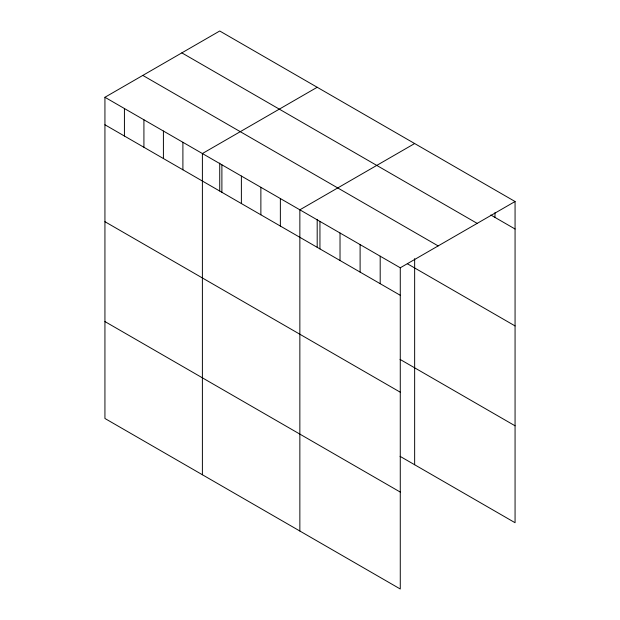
<?xml version="1.0" encoding="UTF-8"?>
<svg xmlns="http://www.w3.org/2000/svg" width="620" height="620" viewBox="0 0 620 620"><rect width="100%" height="100%" fill="white"/><g stroke="black" fill="none" stroke-linecap="round" stroke-linejoin="round"><path stroke-width="0.93" d="M104.935 97.278L400.272 267.786L400.272 589L104.935 418.485L104.935 97.278L219.728 31L515.065 201.516L515.065 522.722L400.032 456.312M317.192 87.273L202.391 153.543L202.391 474.757M414.648 143.538L299.855 209.816L299.855 531.022M400.272 267.786L515.065 201.516M490.8 215.001L515.065 229.013M181.846 52.87L477.183 223.386M142.817 75.407L438.154 245.915M407.34 263.74L515.065 325.934M104.935 124.775L400.272 295.291M400.032 359.383L515.065 425.8M104.935 221.697L400.272 392.212M104.935 321.563L400.272 492.079M494.985 212.676L494.985 217.419M414.648 258.641L414.648 464.752M380.192 256.192L380.192 283.689M360.104 244.598L360.104 272.095M340.024 233.004L340.024 260.501M319.943 221.41L319.943 248.907M317.192 219.371L317.192 247.217M280.364 198.563L280.364 226.06M260.873 187.31L260.873 214.807M241.381 176.057L241.381 203.554M221.89 164.796L221.89 192.301M219.728 163.107L219.728 190.952M182.9 142.29L182.9 169.787M163.409 131.037L163.409 158.534M143.917 119.784L143.917 147.281M124.426 108.531L124.426 136.028"/></g></svg>
